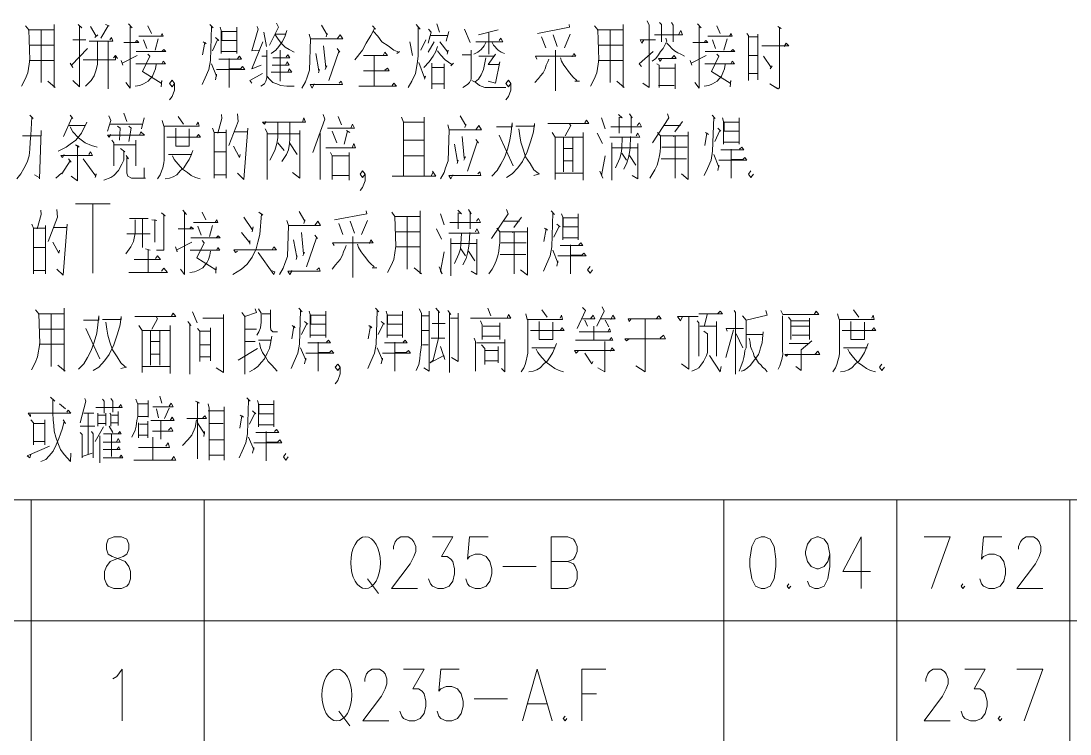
# Model space of a CAD drawing. Header units: millimetres. Extents: x 0 to 829, y 0 to 570.
# Drawn here: x 672.2 to 730.3, y 123 to 162.5 of the extents above; entities that cross this region are included whole.
import ezdxf

# ---------------------------------------------------------------- set-up
doc = ezdxf.new("R2010")
doc.units = ezdxf.units.MM

msp = doc.modelspace()

# ---------------------------------------------------------------- linework, layer by layer
at = {"color": 0, "lineweight": 0}
for points in [[(672.429722, 162.224861), (672.602583, 161.995556), (672.662556, 160.344556), (672.546139, 159.614306), (672.4015, 159.268583), (672.200417, 158.884056)], [(672.574361, 161.995556), (674.013694, 161.995556), (674.013694, 162.302472), (674.013694, 158.806444), (674.013694, 160.30575), (672.634333, 160.30575), (673.294028, 160.30575), (673.294028, 159.078083), (673.294028, 161.95675), (673.294028, 161.148889), (672.634333, 161.148889), (673.985472, 161.148889)], [(675.340139, 162.302472), (675.541222, 162.108444), (675.424806, 162.186056), (675.424806, 158.84525), (675.050861, 159.190972)], [(676.864139, 162.302472), (677.065222, 162.224861), (677.008778, 162.224861), (676.606611, 161.533417)], [(678.130611, 162.341278), (678.335222, 162.108444), (678.218806, 162.186056), (678.218806, 158.771167), (677.9895, 159.078083)], [(679.196, 162.224861), (679.400611, 161.801528)], [(682.642639, 162.302472), (682.8155, 162.108444), (682.727306, 162.186056), (682.670861, 160.30575), (682.582667, 159.804806), (682.381583, 159.346194), (682.208722, 158.961667)], [(686.325639, 162.376556), (686.442056, 162.14725), (685.951694, 161.148889)], [(688.830361, 162.263667), (689.147861, 161.723917), (689.147861, 161.801528), (689.091417, 161.611028)], [(691.652583, 162.224861), (691.825444, 162.034361), (691.769, 162.069639), (691.567917, 161.688639), (691.306861, 161.265306), (691.105778, 160.880778), (690.675389, 160.344556)], [(694.072639, 162.302472), (694.301944, 162.034361), (694.185528, 162.14725), (694.185528, 160.535056), (694.129083, 160.111722), (694.044417, 159.5755), (693.843333, 159.152167), (693.638722, 158.806444)], [(695.222694, 162.341278), (695.367333, 161.879139)], [(702.553417, 162.302472), (702.581639, 162.14725), (700.796583, 161.801528)], [(703.964528, 162.224861), (704.137389, 161.995556), (704.197361, 160.344556), (704.080944, 159.614306), (703.936306, 159.268583), (703.735222, 158.884056)], [(704.109167, 161.995556), (705.5485, 161.995556), (705.5485, 162.302472), (705.5485, 158.806444), (705.5485, 160.30575), (704.165611, 160.30575), (704.828833, 160.30575), (704.828833, 159.078083), (704.828833, 161.95675), (704.828833, 161.148889), (704.165611, 161.148889), (705.520278, 161.148889)], [(706.874944, 162.492972), (706.987833, 162.263667), (706.987833, 158.806444), (706.642111, 159.039278)], [(707.562861, 162.415361), (707.679278, 162.302472), (707.679278, 161.342917)], [(708.226083, 162.415361), (708.314278, 162.263667), (708.314278, 161.342917)], [(709.665417, 162.341278), (709.8665, 162.108444), (709.753611, 162.186056), (709.753611, 158.771167), (709.520778, 159.078083)], [(710.730806, 162.224861), (710.931889, 161.801528)], [(676.031583, 162.186056), (676.345556, 161.649833), (676.43375, 161.723917), (676.260889, 161.572222)], [(678.709167, 161.649833), (680.060306, 161.649833), (680.003861, 161.801528), (679.915667, 161.649833)], [(683.217667, 162.14725), (683.274111, 161.95675), (683.274111, 160.690278), (683.274111, 160.803167), (684.138417, 160.803167), (684.138417, 160.690278), (684.138417, 162.14725), (684.138417, 161.917944), (683.302333, 161.917944), (683.302333, 161.417), (684.110194, 161.417)], [(685.26025, 162.186056), (685.320222, 162.034361), (684.9745, 160.841972), (685.404889, 160.880778)], [(685.634194, 161.879139), (685.778833, 161.071278)], [(686.904194, 161.95675), (686.787778, 161.611028), (686.643139, 161.342917), (686.470278, 161.071278), (686.297417, 160.880778), (686.039889, 160.690278)], [(686.240972, 161.762722), (686.844222, 161.762722)], [(686.240972, 161.762722), (686.385611, 161.533417), (686.586694, 161.265306), (686.816, 161.036), (687.045306, 160.919583), (687.306361, 160.764361)], [(688.142444, 161.762722), (688.227111, 161.494611), (688.170667, 159.766), (688.026028, 159.385), (687.937833, 159.113361), (687.73675, 158.771167)], [(688.227111, 161.494611), (690.012167, 161.494611), (689.867528, 161.723917), (689.694667, 161.494611)], [(691.712556, 161.917944), (691.941861, 161.649833), (692.171167, 161.342917), (692.516889, 161.110083), (692.834389, 160.880778), (693.120139, 160.764361), (693.151889, 160.803167), (693.00725, 160.690278)], [(694.764083, 162.034361), (694.905194, 161.879139), (694.735861, 161.265306), (694.84875, 161.688639), (695.829472, 161.688639), (695.885917, 161.917944), (695.741278, 161.381722)], [(696.750222, 162.034361), (697.067722, 161.304111)], [(697.526333, 161.723917), (698.619944, 161.995556)], [(698.101361, 161.840333), (698.101361, 160.651472)], [(701.660889, 161.723917), (701.893722, 161.071278)], [(702.613389, 161.762722), (702.295889, 160.997194)], [(707.277111, 161.723917), (708.832861, 161.723917), (708.744667, 161.95675), (708.62825, 161.762722)], [(710.240444, 161.649833), (711.595111, 161.649833), (711.538667, 161.801528), (711.450472, 161.649833)], [(712.402972, 161.801528), (712.487639, 161.688639), (712.487639, 159.190972), (712.487639, 159.5755), (713.006222, 159.5755), (713.006222, 159.229778), (713.006222, 161.762722), (713.006222, 161.611028), (712.487639, 161.611028), (712.487639, 160.573861), (713.006222, 160.573861)], [(714.128056, 162.186056), (714.300917, 162.069639), (714.21625, 162.108444), (714.21625, 158.771167)], [(675.050861, 161.455806), (675.770528, 161.455806)], [(676.405528, 161.342917), (676.405528, 160.076444), (676.317333, 159.730722), (676.232667, 159.459083), (676.059806, 159.190972), (675.742306, 158.884056)], [(675.943389, 161.381722), (677.269833, 161.381722), (677.181639, 161.572222), (677.096972, 161.455806)], [(677.008778, 161.381722), (677.008778, 158.732361)], [(677.873083, 161.304111), (678.709167, 161.304111), (678.59275, 161.417), (678.508083, 161.304111)], [(678.966694, 161.455806), (679.139556, 160.958389)], [(679.774556, 161.494611), (679.601694, 160.880778)], [(682.268694, 161.342917), (682.441556, 161.2265), (682.353361, 161.304111), (682.236944, 160.612667)], [(682.956611, 161.572222), (683.129472, 161.417), (683.073028, 161.455806), (682.787278, 160.841972)], [(685.57775, 161.342917), (684.9745, 159.843611), (685.493083, 160.037639)], [(688.946778, 161.110083), (689.063194, 159.921222), (689.119639, 159.998833), (689.034972, 159.804806)], [(693.726917, 161.342917), (693.871556, 160.573861)], [(694.619444, 161.455806), (694.330167, 160.880778)], [(695.250917, 161.071278), (695.16625, 160.803167), (695.021611, 160.535056), (694.792306, 160.228139), (694.503028, 159.921222)], [(695.078056, 161.342917), (694.735861, 160.764361)], [(695.395556, 161.342917), (695.829472, 160.764361), (695.857694, 160.880778), (695.797722, 160.651472)], [(697.96025, 161.342917), (697.843833, 161.110083), (697.670972, 160.919583), (697.498111, 160.764361), (697.268806, 160.651472)], [(697.381694, 161.342917), (698.881, 161.342917), (698.764583, 161.533417), (698.679917, 161.417)], [(698.274222, 161.342917), (698.362417, 161.148889), (698.619944, 160.880778), (698.792806, 160.764361), (698.965667, 160.690278)], [(701.029417, 161.611028), (701.258722, 160.997194)], [(706.702083, 161.455806), (706.585667, 161.265306), (706.497472, 161.455806), (707.333556, 161.455806)], [(707.908583, 161.533417), (707.968556, 161.381722), (707.880361, 161.187694), (707.767472, 160.958389), (707.622833, 160.803167), (707.506417, 160.612667), (707.361778, 160.418639), (707.160694, 160.266944)], [(707.968556, 161.265306), (708.109667, 161.110083), (708.254306, 160.958389), (708.398944, 160.841972), (708.571806, 160.729083), (708.744667, 160.651472), (708.94575, 160.535056)], [(709.407889, 161.304111), (710.240444, 161.304111), (710.127556, 161.417), (710.039361, 161.304111)], [(710.5015, 161.455806), (710.674361, 160.958389)], [(711.305833, 161.494611), (711.132972, 160.880778)], [(713.235528, 161.110083), (714.734833, 161.110083), (714.590194, 161.265306), (714.473778, 161.071278)], [(674.906222, 160.150528), (675.050861, 159.921222), (674.966194, 160.037639), (675.858722, 160.958389)], [(675.625889, 160.344556), (677.410944, 160.344556), (677.410944, 160.573861)], [(677.527361, 160.418639), (677.410944, 160.573861), (677.298056, 160.457444)], [(677.728444, 160.30575), (677.816639, 160.037639), (677.788417, 160.150528), (678.620972, 160.573861)], [(678.564528, 160.803167), (680.204944, 160.803167), (680.088528, 160.919583), (679.975639, 160.803167)], [(679.196, 160.651472), (679.312417, 160.535056), (678.91025, 159.691917), (679.947417, 159.039278), (679.975639, 159.190972), (679.947417, 158.84525)], [(683.129472, 160.383361), (684.399472, 160.383361), (684.283056, 160.535056), (684.166639, 160.418639)], [(685.807056, 160.880778), (685.807056, 159.346194), (685.750611, 159.152167), (685.665944, 159.000472), (685.464861, 158.884056)], [(685.521306, 160.535056), (685.807056, 160.535056)], [(686.124556, 160.457444), (687.077056, 160.457444), (686.960639, 160.612667), (686.872444, 160.49625)], [(686.53025, 160.880778), (686.53025, 159.152167)], [(688.516389, 160.690278), (688.68925, 159.730722), (688.717472, 159.804806), (688.6575, 159.614306)], [(689.694667, 160.958389), (689.839306, 160.764361), (689.782861, 160.803167), (689.236056, 159.190972)], [(691.740778, 160.535056), (691.740778, 158.884056), (690.904694, 158.884056), (692.979028, 158.884056), (692.834389, 159.039278), (692.746194, 158.922861)], [(691.162222, 160.573861), (692.488667, 160.573861), (692.344028, 160.764361), (692.259361, 160.612667)], [(695.250917, 160.841972), (695.423778, 160.612667), (695.684833, 160.344556), (696.058778, 160.076444), (696.143444, 160.150528), (696.002333, 159.998833)], [(696.633806, 160.612667), (697.124167, 160.612667), (697.124167, 160.880778), (697.124167, 159.268583), (697.035972, 159.078083), (696.923083, 158.961667), (696.662028, 158.806444)], [(697.554556, 160.535056), (698.418861, 160.535056), (698.478833, 160.651472), (698.073139, 160.076444), (698.648167, 160.076444), (698.708139, 160.228139), (698.478833, 159.039278), (698.073139, 159.152167)], [(700.768361, 160.383361), (700.683694, 160.535056), (702.927361, 160.535056), (702.814472, 160.690278), (702.726278, 160.49625)], [(701.805528, 160.880778), (701.805528, 158.615944)], [(706.557444, 159.960028), (706.441028, 160.111722), (707.217139, 160.803167)], [(707.679278, 160.383361), (707.594611, 160.266944), (707.506417, 160.418639), (708.487139, 160.418639), (708.370722, 160.573861), (708.226083, 160.418639)], [(709.26325, 160.30575), (709.347917, 160.037639), (709.319694, 160.150528), (710.155778, 160.573861)], [(710.099333, 160.803167), (711.73975, 160.803167), (711.623333, 160.919583), (711.510444, 160.803167)], [(710.730806, 160.651472), (710.847222, 160.535056), (710.445056, 159.691917), (711.478694, 159.039278), (711.510444, 159.190972), (711.478694, 158.84525)], [(713.323722, 160.535056), (713.754111, 159.921222), (713.810556, 159.998833), (713.697667, 159.843611)], [(679.658139, 160.076444), (679.629917, 159.843611), (679.541722, 159.614306), (679.457056, 159.423806), (679.22775, 159.152167), (678.966694, 159.000472), (678.765611, 158.922861), (678.508083, 158.884056)], [(678.536306, 160.111722), (680.176722, 160.111722), (680.060306, 160.266944), (680.003861, 160.150528)], [(682.727306, 160.111722), (683.016583, 159.423806), (683.016583, 159.536694), (682.956611, 159.229778)], [(683.016583, 159.804806), (684.572333, 159.804806), (684.455917, 159.960028), (684.3395, 159.843611), (683.708028, 159.843611), (683.708028, 160.418639), (683.708028, 158.806444)], [(686.096333, 160.037639), (687.045306, 160.037639), (686.932417, 160.228139), (686.844222, 160.076444)], [(694.217278, 160.189333), (694.53125, 159.346194), (694.591222, 159.423806), (694.53125, 159.268583)], [(694.936944, 160.150528), (694.936944, 158.732361), (694.936944, 159.000472), (695.628389, 159.000472), (695.628389, 158.732361), (695.628389, 160.111722), (695.628389, 159.921222), (694.936944, 159.921222)], [(697.9285, 160.457444), (697.815611, 159.804806), (697.670972, 159.497889), (697.526333, 159.268583), (697.353472, 159.113361)], [(701.431583, 160.383361), (701.375139, 160.228139), (701.286944, 160.037639), (701.2305, 159.843611), (701.114083, 159.614306), (700.969444, 159.459083), (700.856556, 159.307389), (700.655472, 159.078083)], [(702.066583, 160.457444), (702.123028, 160.266944), (702.267667, 160.037639), (702.380556, 159.882417), (702.525194, 159.691917), (702.669833, 159.497889), (702.78625, 159.385), (702.987333, 159.190972)], [(707.42175, 160.111722), (707.534639, 160.037639), (707.534639, 158.806444)], [(708.427167, 160.111722), (708.427167, 158.732361)], [(711.192944, 160.076444), (711.164722, 159.843611), (711.076528, 159.614306), (710.991861, 159.423806), (710.759028, 159.152167), (710.5015, 159.000472), (710.300417, 158.922861), (710.039361, 158.884056)], [(710.067583, 160.111722), (711.711528, 160.111722), (711.595111, 160.266944), (711.538667, 160.150528)], [(684.9745, 159.039278), (684.858083, 159.190972), (685.549528, 159.5755)], [(685.807056, 159.423806), (685.979917, 159.229778), (686.124556, 159.078083), (686.357389, 159.000472), (686.558472, 158.922861), (686.904194, 158.884056), (687.306361, 158.884056)], [(686.039889, 159.653111), (687.189944, 159.653111), (687.045306, 159.843611), (686.960639, 159.653111)], [(691.162222, 159.730722), (692.573333, 159.730722), (692.488667, 159.882417), (692.344028, 159.766)], [(707.562861, 159.882417), (708.398944, 159.882417)], [(674.073667, 158.806444), (673.667972, 159.152167)], [(680.681194, 159.028694), (680.543611, 158.84525), (680.406028, 159.028694), (680.543611, 159.212139), (680.681194, 159.028694), (680.681194, 158.661806), (680.543611, 158.298444), (680.406028, 158.115)], [(688.428194, 159.000472), (688.315306, 158.771167), (688.198889, 158.961667), (689.983944, 158.961667), (689.9275, 159.152167), (689.811083, 159.039278)], [(697.152389, 159.190972), (697.381694, 159.078083), (697.586306, 158.922861), (697.872056, 158.806444), (699.053861, 158.806444)], [(699.3255, 159.028694), (699.191444, 158.84525), (699.053861, 159.028694), (699.191444, 159.212139), (699.3255, 159.028694), (699.3255, 158.661806), (699.191444, 158.298444), (699.053861, 158.115)], [(702.870917, 159.152167), (703.131972, 159.152167)], [(705.604944, 158.806444), (705.202778, 159.152167)], [(707.506417, 158.922861), (708.370722, 158.922861)], [(714.128056, 158.732361), (713.669444, 159.000472), (714.156278, 158.732361), (714.21625, 158.806444)], [(672.6555, 157.271861), (672.856583, 157.077833), (672.771917, 157.155444), (672.715472, 156.157083), (672.683722, 155.772556), (672.6555, 155.388028), (672.627278, 155.007028), (672.510861, 154.661306), (672.338, 154.315583), (672.165139, 154.008667), (671.935833, 153.740556)], [(674.902694, 157.271861), (675.047333, 157.077833), (674.987361, 157.116639), (674.52875, 156.079472)], [(677.033472, 157.233056), (677.146361, 156.964944), (676.9735, 156.386389)], [(677.866028, 157.38475), (678.038889, 156.926139)], [(678.991389, 157.116639), (678.84675, 156.502806)], [(680.889333, 157.19425), (681.178611, 156.770917)], [(683.281167, 157.310667), (683.309389, 157.077833), (683.080083, 156.2735)], [(684.173694, 157.345944), (684.201917, 156.926139), (683.683333, 155.582056)], [(685.757667, 156.926139), (685.669472, 156.770917), (685.556583, 156.887333), (687.944889, 156.887333), (687.856694, 157.116639), (687.772028, 156.887333)], [(688.922083, 157.310667), (689.010278, 157.039028), (688.347056, 155.197528)], [(689.758167, 157.19425), (689.931028, 156.732111)], [(693.26125, 157.155444), (693.374139, 156.887333), (693.374139, 153.931056), (693.374139, 155.888972), (694.4995, 155.888972), (693.345917, 155.888972)], [(693.345917, 156.887333), (694.527722, 156.887333), (694.527722, 157.155444), (694.527722, 153.931056), (694.527722, 155.007028), (693.345917, 155.007028)], [(696.513861, 157.233056), (696.831361, 156.693306), (696.831361, 156.770917), (696.771389, 156.580417)], [(701.378667, 156.809722), (703.654083, 156.809722), (703.509444, 157.000222), (703.424778, 156.848528)], [(704.345528, 157.116639), (704.546611, 156.502806)], [(705.2945, 157.310667), (705.495583, 157.116639), (705.322722, 157.155444), (705.322722, 156.2735)], [(705.901278, 157.345944), (706.042389, 157.116639), (705.985944, 157.233056), (705.985944, 156.2735)], [(708.000306, 157.345944), (708.0885, 157.116639), (707.16775, 155.73375)], [(710.476806, 157.271861), (710.649667, 157.077833), (710.565, 157.155444), (710.505028, 155.275139), (710.420361, 154.774194), (710.219278, 154.315583), (710.046417, 153.931056)], [(711.055361, 157.116639), (711.111806, 156.926139), (711.111806, 155.659667), (711.111806, 155.772556), (711.976111, 155.772556), (711.976111, 155.659667), (711.976111, 157.116639), (711.976111, 156.887333), (711.140028, 156.887333), (711.140028, 156.386389), (711.947889, 156.386389)], [(672.253333, 156.118278), (673.2905, 156.118278), (673.2905, 156.425194), (673.202306, 153.740556), (673.174083, 153.814639), (672.916556, 153.969861)], [(674.84625, 156.693306), (675.738778, 156.693306), (675.823444, 156.887333), (675.534167, 156.2735), (675.220194, 155.888972), (674.902694, 155.659667), (674.673389, 155.504444), (674.239472, 155.275139)], [(674.902694, 156.619222), (675.047333, 156.347583), (675.361306, 156.005389), (675.738778, 155.73375), (676.080972, 155.582056), (676.398472, 155.504444)], [(677.089917, 156.770917), (678.874972, 156.770917)], [(677.523833, 156.658028), (677.664944, 156.541611), (677.636722, 155.888972)], [(678.155306, 156.658028), (678.271722, 156.541611), (678.155306, 155.811361)], [(680.113222, 156.658028), (680.113222, 154.774194), (680.085, 154.6225), (680.028556, 154.354389), (679.968583, 154.160361), (679.883917, 153.969861), (679.739278, 153.740556)], [(679.996806, 156.964944), (680.085, 156.658028), (682.042917, 156.658028), (681.986472, 156.887333), (681.898278, 156.732111)], [(680.748222, 156.541611), (680.748222, 155.54325), (681.496111, 155.54325), (681.496111, 156.502806)], [(682.790806, 156.541611), (682.879, 156.312306), (682.879, 153.775833)], [(683.538694, 156.464), (683.538694, 153.775833)], [(684.748722, 156.541611), (684.519417, 153.70175), (684.173694, 154.047472)], [(685.697694, 156.502806), (685.814111, 156.312306), (685.814111, 153.70175), (685.814111, 156.234694), (687.627389, 156.234694), (687.627389, 156.425194), (687.627389, 153.775833), (687.225222, 154.08275)], [(686.417361, 156.887333), (686.417361, 156.2735), (686.417361, 156.005389), (686.360917, 155.694944), (686.2445, 155.313944), (685.95875, 154.774194)], [(687.080583, 156.887333), (687.080583, 156.234694), (687.080583, 155.966583), (687.052361, 155.694944), (686.995917, 155.35275), (686.8795, 155.081111), (686.621972, 154.700111)], [(689.154917, 156.541611), (690.650694, 156.541611), (690.537806, 156.770917), (690.449611, 156.541611)], [(690.220306, 156.425194), (690.393167, 156.312306)], [(695.822417, 156.732111), (695.910611, 156.464), (695.850639, 154.735389), (695.706, 154.354389), (695.621333, 154.08275), (695.42025, 153.740556)], [(695.910611, 156.464), (697.695667, 156.464), (697.551028, 156.693306), (697.378167, 156.464)], [(698.528222, 156.619222), (699.392528, 156.619222), (699.392528, 156.848528), (699.336083, 156.347583), (699.276111, 155.888972), (699.135, 155.388028), (698.962139, 154.929417), (698.761056, 154.544889), (698.556444, 154.199167), (698.270694, 153.89225)], [(699.593611, 156.658028), (700.630778, 156.658028), (700.630778, 156.809722), (700.574333, 156.347583), (700.429694, 155.850167), (700.228611, 155.236333), (699.967556, 154.700111), (699.710028, 154.354389), (699.392528, 154.008667), (699.075028, 153.814639)], [(699.766472, 156.502806), (699.826444, 156.118278), (699.882889, 155.772556), (699.999306, 155.388028), (700.140417, 154.968222), (700.401472, 154.583694), (700.602556, 154.237972), (700.831861, 154.047472), (700.920056, 154.008667), (700.602556, 153.931056)], [(702.560472, 156.809722), (702.645139, 156.693306), (702.331167, 156.118278)], [(704.864111, 156.619222), (706.560972, 156.619222), (706.448083, 156.848528), (706.331667, 156.693306)], [(707.827444, 156.693306), (708.719972, 156.693306)], [(708.836389, 156.926139), (708.406, 156.347583)], [(710.794306, 156.541611), (710.967167, 156.386389), (710.910722, 156.425194), (710.621444, 155.811361)], [(677.146361, 156.195889), (677.061694, 156.040667), (676.9735, 156.157083), (679.019611, 156.157083), (678.818528, 156.347583), (678.758556, 156.195889)], [(677.206333, 155.888972), (677.319222, 155.73375), (677.319222, 154.467278), (677.319222, 155.620861), (678.52925, 155.620861), (678.52925, 155.888972), (678.52925, 154.467278)], [(680.257861, 156.040667), (682.127583, 156.040667), (682.014694, 156.195889), (681.898278, 156.040667)], [(682.907222, 156.312306), (683.510472, 156.312306)], [(684.000833, 156.347583), (684.692278, 156.347583)], [(688.749222, 156.2735), (688.749222, 153.70175)], [(689.412444, 156.386389), (689.6735, 155.73375)], [(690.27675, 156.386389), (690.075667, 155.659667)], [(696.630278, 156.079472), (696.743167, 154.890611), (696.803139, 154.968222), (696.714944, 154.774194)], [(697.378167, 155.927778), (697.522806, 155.73375), (697.462833, 155.772556), (696.916028, 154.160361)], [(698.672861, 156.157083), (699.448972, 154.467278)], [(701.6115, 156.312306), (701.784361, 156.040667), (701.784361, 153.70175), (701.784361, 154.047472), (703.336583, 154.047472), (703.336583, 153.662944), (703.336583, 156.312306), (703.336583, 156.040667), (701.784361, 156.040667), (702.242972, 156.040667), (702.242972, 154.121556), (702.242972, 154.735389), (702.761556, 154.735389), (702.761556, 154.121556), (702.761556, 156.040667), (702.761556, 155.426833), (702.242972, 155.426833)], [(704.116222, 156.2735), (704.401972, 155.694944)], [(704.804139, 156.040667), (706.476306, 156.040667), (706.359889, 156.2735), (706.275222, 156.118278)], [(705.495583, 156.040667), (705.467361, 155.426833), (705.439139, 155.158722), (705.354472, 154.890611), (705.121639, 154.354389)], [(705.957722, 156.079472), (705.9295, 155.465639), (705.901278, 155.197528), (705.841306, 154.929417), (705.756639, 154.6225), (705.583778, 154.276778)], [(707.4535, 156.312306), (707.626361, 156.118278), (707.626361, 155.504444), (707.598139, 155.236333), (707.569917, 155.042306), (707.513472, 154.774194), (707.425278, 154.506083), (707.312389, 154.237972), (707.195972, 154.047472), (707.023111, 153.775833)], [(707.654583, 156.118278), (709.153889, 156.118278), (709.153889, 156.347583), (709.153889, 153.70175), (708.779944, 154.008667)], [(708.317806, 156.079472), (708.434222, 156.118278), (708.434222, 153.775833)], [(710.102861, 156.312306), (710.275722, 156.195889), (710.191056, 156.2735), (710.074639, 155.582056)], [(675.188444, 155.620861), (675.393056, 155.504444), (675.304861, 155.582056), (675.304861, 153.624139), (674.959139, 153.89225)], [(677.693167, 155.426833), (677.926, 155.236333), (677.866028, 155.275139), (677.866028, 154.774194), (677.753139, 154.544889), (677.580278, 154.199167), (677.319222, 153.931056), (677.146361, 153.814639), (676.772417, 153.662944)], [(681.697194, 155.313944), (681.580778, 155.007028), (681.496111, 154.813), (681.351472, 154.583694), (681.206833, 154.354389), (681.00575, 154.199167), (680.804667, 153.969861), (680.603583, 153.853444), (680.4025, 153.775833), (680.169667, 153.740556)], [(683.944389, 155.54325), (684.286583, 154.929417), (684.318333, 155.081111)], [(686.417361, 155.73375), (686.763083, 155.313944)], [(687.052361, 155.73375), (687.48275, 155.081111)], [(689.066722, 155.465639), (690.707139, 155.465639), (690.622472, 155.694944), (690.537806, 155.504444)], [(696.196361, 155.659667), (696.369222, 154.700111), (696.397444, 154.774194), (696.341, 154.583694)], [(704.920556, 153.662944), (704.920556, 155.73375), (704.920556, 155.465639), (706.359889, 155.465639), (706.359889, 155.694944), (706.359889, 153.740556), (706.042389, 153.931056)], [(707.686333, 155.504444), (709.097444, 155.504444)], [(710.85075, 154.774194), (712.4065, 154.774194), (712.290083, 154.929417), (712.177194, 154.813), (711.542194, 154.813), (711.542194, 155.388028), (711.542194, 153.775833)], [(710.967167, 155.35275), (712.233639, 155.35275), (712.12075, 155.504444), (712.004333, 155.388028)], [(674.556972, 155.081111), (674.468778, 154.929417), (674.384111, 155.042306), (676.140944, 155.042306), (676.024528, 155.236333), (675.939861, 155.081111)], [(674.8145, 154.851806), (674.959139, 154.661306), (674.902694, 154.735389), (674.440556, 154.008667)], [(675.622361, 154.851806), (676.313806, 153.89225), (676.342028, 154.008667), (676.285583, 153.814639)], [(678.010667, 155.042306), (678.127083, 154.851806), (678.038889, 154.929417), (678.038889, 154.047472), (678.098861, 153.89225), (678.299944, 153.775833), (679.076056, 153.775833), (678.991389, 153.775833), (678.991389, 154.354389)], [(680.342528, 155.081111), (681.64075, 155.081111)], [(680.575361, 155.007028), (680.660028, 154.813), (680.889333, 154.544889), (681.122167, 154.276778), (681.407917, 154.08275), (681.609, 153.931056), (681.841833, 153.814639), (682.099361, 153.740556)], [(682.879, 155.236333), (683.510472, 155.236333)], [(689.327778, 155.197528), (689.412444, 155.007028), (689.412444, 153.70175)], [(689.440667, 155.007028), (690.333194, 155.007028)], [(690.364944, 155.197528), (690.364944, 153.662944)], [(704.257333, 154.160361), (704.430194, 153.775833), (704.345528, 153.931056), (704.546611, 155.007028)], [(705.467361, 155.158722), (705.728417, 154.774194)], [(705.901278, 155.042306), (706.247, 154.506083)], [(707.654583, 154.851806), (709.065694, 154.851806)], [(710.565, 155.081111), (710.85075, 154.393194), (710.85075, 154.506083), (710.794306, 154.199167)], [(691.243361, 153.998083), (691.105778, 153.814639), (690.968194, 153.998083), (691.105778, 154.181528), (691.243361, 153.998083), (691.243361, 153.631194), (691.105778, 153.267833), (690.968194, 153.084389)], [(692.742667, 153.89225), (695.159194, 153.89225), (694.986333, 154.160361)], [(695.018083, 154.121556), (694.929889, 153.931056)], [(696.111694, 153.969861), (695.995278, 153.740556), (695.878861, 153.931056), (697.663917, 153.931056), (697.607472, 154.121556), (697.491056, 154.008667)], [(712.62875, 154.181528), (712.494694, 153.998083), (712.62875, 153.814639), (712.766333, 153.998083)], [(674.412333, 154.047472), (674.094833, 153.775833)], [(682.907222, 153.969861), (683.510472, 153.969861)], [(689.412444, 153.931056), (690.333194, 153.931056)], [(675.1955, 152.347083), (677.114611, 152.347083)], [(676.155056, 152.347083), (676.155056, 148.505333)], [(673.269333, 152.001361), (673.297556, 151.768528), (673.064722, 150.964194)], [(674.161861, 152.040167), (674.190083, 151.616833), (673.6715, 150.27275)], [(679.968583, 151.846139), (680.169667, 151.694444), (680.081472, 151.73325), (680.081472, 149.775333), (679.679306, 149.775333)], [(681.146861, 152.001361), (681.351472, 151.768528), (681.235056, 151.846139), (681.235056, 148.43125), (681.00575, 148.738167)], [(682.21225, 151.884944), (682.416861, 151.461611)], [(685.351972, 151.884944), (685.581278, 151.73325), (685.496611, 151.807333), (685.408417, 150.657278), (685.295528, 150.233944), (685.207333, 149.849417), (684.978028, 149.390806), (684.716972, 149.006278), (684.403, 148.738167), (683.912639, 148.43125)], [(687.599167, 151.92375), (687.913139, 151.387528), (687.913139, 151.461611), (687.856694, 151.271111)], [(691.310389, 151.962556), (691.342139, 151.807333), (689.557083, 151.461611)], [(692.7215, 151.884944), (692.894361, 151.655639), (692.954333, 150.004639), (692.837917, 149.274389), (692.693278, 148.928667), (692.492194, 148.544139)], [(692.866139, 151.655639), (694.305472, 151.655639), (694.305472, 151.962556), (694.305472, 148.470056), (694.305472, 149.965833), (692.926111, 149.965833), (693.585806, 149.965833), (693.585806, 148.738167), (693.585806, 151.616833), (693.585806, 150.808972), (692.926111, 150.808972), (694.27725, 150.808972)], [(695.430833, 151.807333), (695.631917, 151.1935)], [(696.379806, 152.001361), (696.580889, 151.807333), (696.408028, 151.846139), (696.408028, 150.964194)], [(696.983056, 152.040167), (697.127694, 151.807333), (697.07125, 151.92375), (697.07125, 150.964194)], [(699.085611, 152.040167), (699.173806, 151.807333), (698.249528, 150.427972)], [(701.562111, 151.962556), (701.734972, 151.768528), (701.646778, 151.846139), (701.590333, 149.965833), (701.505667, 149.464889), (701.304583, 149.006278), (701.131722, 148.62175)], [(702.137139, 151.807333), (702.197111, 151.616833), (702.197111, 150.350361), (702.197111, 150.46325), (703.057889, 150.46325), (703.057889, 150.350361), (703.057889, 151.807333), (703.057889, 151.578028), (702.225333, 151.578028), (702.225333, 151.080611), (703.029667, 151.080611)], [(672.778972, 151.232306), (672.863639, 151.003), (672.863639, 148.470056)], [(674.736889, 151.232306), (674.507583, 148.392444), (674.161861, 148.738167)], [(678.501028, 151.461611), (678.501028, 150.734889), (678.412833, 150.27275), (678.268194, 149.965833), (677.982444, 149.581306)], [(678.183528, 151.539222), (679.220694, 151.539222), (678.903194, 151.539222), (678.903194, 149.927028), (678.903194, 150.696083), (678.038889, 150.696083), (679.333583, 150.696083)], [(679.421778, 151.461611), (679.707528, 151.422806), (679.594639, 151.461611), (679.594639, 150.233944)], [(681.725417, 151.309917), (683.076556, 151.309917), (683.020111, 151.461611), (682.931917, 151.309917)], [(684.515889, 151.616833), (684.978028, 150.925389), (685.034472, 151.080611), (684.978028, 150.808972)], [(686.907722, 151.422806), (686.992389, 151.154694), (686.935944, 149.429611), (686.791306, 149.045083), (686.706639, 148.776972), (686.505556, 148.43125)], [(686.992389, 151.154694), (688.777444, 151.154694), (688.632806, 151.387528), (688.459944, 151.154694)], [(689.786389, 151.271111), (690.015694, 150.657278)], [(690.417861, 151.387528), (690.650694, 150.734889)], [(691.370361, 151.422806), (691.052861, 150.657278)], [(695.945889, 151.309917), (697.646278, 151.309917), (697.529861, 151.539222), (697.416972, 151.387528)], [(698.91275, 151.387528), (699.805278, 151.387528)], [(699.921694, 151.616833), (699.487778, 151.041806)], [(701.879611, 151.232306), (702.052472, 151.080611), (701.9925, 151.115889), (701.70675, 150.502056)], [(672.891861, 151.003), (673.498639, 151.003)], [(673.526861, 151.154694), (673.526861, 148.470056)], [(673.989, 151.041806), (674.676917, 151.041806)], [(680.889333, 150.964194), (681.725417, 150.964194), (681.609, 151.080611), (681.524333, 150.964194)], [(681.982944, 151.115889), (682.155806, 150.618472)], [(682.790806, 151.154694), (682.617944, 150.540861)], [(684.403, 150.770167), (684.861611, 150.195139), (684.861611, 150.311556), (684.861611, 150.117528)], [(687.712056, 150.770167), (687.828472, 149.581306), (687.884917, 149.658917), (687.80025, 149.464889)], [(688.459944, 150.618472), (688.604583, 150.427972), (688.548139, 150.46325), (688.001333, 148.851056)], [(695.198, 150.964194), (695.487278, 150.389167)], [(695.889444, 150.734889), (697.561611, 150.734889), (697.445194, 150.964194), (697.357, 150.808972)], [(696.580889, 150.734889), (696.552667, 150.117528), (696.524444, 149.849417), (696.43625, 149.581306), (696.206944, 149.045083)], [(697.043028, 150.770167), (697.011278, 150.156333), (696.983056, 149.888222), (696.926611, 149.620111), (696.838417, 149.313194), (696.669083, 148.967472)], [(698.538806, 151.003), (698.711667, 150.808972), (698.711667, 150.195139), (698.683444, 149.927028), (698.655222, 149.736528), (698.59525, 149.464889), (698.510583, 149.196778), (698.394167, 148.928667), (698.281278, 148.738167), (698.108417, 148.470056)], [(698.739889, 150.808972), (700.239194, 150.808972), (700.239194, 151.041806), (700.239194, 148.392444), (699.861722, 148.699361)], [(699.403111, 150.770167), (699.516, 150.808972), (699.516, 148.470056)], [(701.188167, 151.003), (701.361028, 150.886583), (701.272833, 150.964194), (701.159944, 150.27275)], [(673.929028, 150.233944), (674.27475, 149.620111), (674.302972, 149.775333)], [(680.744694, 149.965833), (680.832889, 149.697722), (680.804667, 149.810611), (681.637222, 150.233944)], [(681.580778, 150.46325), (683.221194, 150.46325), (683.104778, 150.579667), (682.991889, 150.46325)], [(682.21225, 150.311556), (682.328667, 150.195139), (681.9265, 149.352), (682.963667, 148.699361), (682.991889, 148.851056), (682.963667, 148.505333)], [(687.281667, 150.350361), (687.454528, 149.390806), (687.48275, 149.464889), (687.426306, 149.274389)], [(690.188556, 150.043444), (690.132111, 149.888222), (690.043917, 149.697722), (689.987472, 149.503694), (689.871056, 149.274389), (689.729944, 149.122694), (689.613528, 148.967472), (689.412444, 148.738167)], [(689.525333, 150.043444), (689.440667, 150.195139), (691.687861, 150.195139), (691.571444, 150.350361), (691.48325, 150.156333)], [(690.5625, 150.540861), (690.5625, 148.276028)], [(690.823556, 150.117528), (690.88, 149.927028), (691.024639, 149.697722), (691.141056, 149.5425), (691.282167, 149.352), (691.426806, 149.157972), (691.543222, 149.045083), (691.744306, 148.851056)], [(696.005861, 148.353639), (696.005861, 150.427972), (696.005861, 150.156333), (697.445194, 150.156333), (697.445194, 150.389167), (697.445194, 148.43125), (697.127694, 148.62175)], [(698.768111, 150.195139), (700.179222, 150.195139)], [(701.936056, 149.464889), (703.491806, 149.464889), (703.375389, 149.620111), (703.258972, 149.503694), (702.6275, 149.503694), (702.6275, 150.08225), (702.6275, 148.470056)], [(702.052472, 150.043444), (703.318944, 150.043444), (703.202528, 150.195139), (703.089639, 150.08225)], [(672.863639, 149.927028), (673.498639, 149.927028)], [(679.076056, 149.849417), (679.333583, 149.775333), (679.220694, 149.810611), (679.220694, 148.544139), (678.155306, 148.544139), (680.286083, 148.544139), (680.081472, 148.776972), (679.968583, 148.62175)], [(678.441056, 149.274389), (679.912139, 149.274389), (679.739278, 149.464889), (679.622861, 149.313194)], [(682.674389, 149.736528), (682.646167, 149.503694), (682.557972, 149.274389), (682.473306, 149.083889), (682.244, 148.81225), (681.982944, 148.660556), (681.781861, 148.582944), (681.524333, 148.544139)], [(681.552556, 149.775333), (683.192972, 149.775333), (683.076556, 149.927028), (683.020111, 149.810611)], [(684.170167, 149.736528), (684.057278, 149.658917), (683.969083, 149.810611), (686.332694, 149.810611), (686.188056, 149.965833), (686.099861, 149.810611)], [(685.32375, 149.658917), (686.188056, 148.43125), (686.2445, 148.582944), (686.043417, 148.660556)], [(695.342639, 148.851056), (695.5155, 148.470056), (695.430833, 148.62175), (695.631917, 149.697722)], [(696.552667, 149.849417), (696.810194, 149.464889)], [(696.983056, 149.736528), (697.328778, 149.196778)], [(698.739889, 149.5425), (700.151, 149.5425)], [(701.646778, 149.775333), (701.936056, 149.083889), (701.936056, 149.196778), (701.879611, 148.889861)], [(703.714056, 148.872222), (703.576472, 148.688778), (703.714056, 148.505333), (703.851639, 148.688778)], [(672.891861, 148.660556), (673.498639, 148.660556)], [(687.193472, 148.660556), (687.080583, 148.43125), (686.964167, 148.62175), (688.749222, 148.62175), (688.692778, 148.81225), (688.576361, 148.699361)], [(691.627889, 148.81225), (691.888944, 148.81225)], [(694.365444, 148.470056), (693.95975, 148.81225)], [(673.124694, 146.254611), (674.564028, 146.254611), (674.564028, 146.561528), (674.564028, 143.0655), (674.564028, 144.564806), (673.181139, 144.564806), (673.844361, 144.564806), (673.844361, 143.337139), (673.844361, 146.215806), (673.844361, 145.407944), (673.181139, 145.407944), (674.535806, 145.407944)], [(685.157944, 146.522722), (685.217917, 146.328694), (684.582917, 146.099389), (684.410056, 146.328694)], [(685.330806, 146.522722), (685.475444, 146.293417), (685.475444, 146.099389), (685.475444, 145.792472), (685.447222, 145.485556), (685.359028, 145.25625), (685.246139, 145.062222)], [(687.578, 146.561528), (687.750861, 146.3675), (687.662667, 146.445111), (687.606222, 144.564806), (687.518028, 144.063861), (687.316944, 143.60525), (687.144083, 143.220722)], [(691.828972, 146.561528), (692.001833, 146.3675), (691.913639, 146.445111), (691.857194, 144.564806), (691.769, 144.063861), (691.567917, 143.60525), (691.395056, 143.220722)], [(694.2455, 146.522722), (694.361917, 146.293417), (694.361917, 144.526), (694.333694, 144.257889), (694.301944, 144.025056), (694.273722, 143.756944), (694.217278, 143.450028), (694.072639, 143.104306)], [(695.16625, 146.561528), (695.367333, 146.328694), (695.310889, 146.445111), (695.310889, 144.910528), (695.025139, 143.682861), (694.852278, 143.527639), (695.600167, 143.950972), (695.656611, 143.718139), (695.427306, 144.448389)], [(698.044917, 146.561528), (698.217778, 146.138194)], [(703.287194, 146.600333), (703.460056, 146.445111), (702.997917, 145.44675)], [(704.380806, 146.635611), (704.497222, 146.406306), (704.091528, 145.563167)], [(672.980056, 146.483917), (673.152917, 146.254611), (673.209361, 144.603611), (673.096472, 143.873361), (672.951833, 143.527639), (672.75075, 143.143111)], [(675.629417, 145.908889), (676.493722, 145.908889), (676.493722, 146.138194), (676.43375, 145.640778), (676.377306, 145.178639), (676.232667, 144.677694), (676.059806, 144.219083), (675.858722, 143.834556), (675.657639, 143.488833), (675.368361, 143.181917)], [(676.694806, 145.947694), (677.731972, 145.947694), (677.731972, 146.099389), (677.672, 145.640778), (677.527361, 145.139833), (677.326278, 144.526), (677.06875, 143.989778), (676.807694, 143.644056), (676.493722, 143.298333), (676.176222, 143.104306)], [(678.479861, 146.099389), (680.755278, 146.099389), (680.610639, 146.293417), (680.522444, 146.138194)], [(679.658139, 146.099389), (679.746333, 145.982972), (679.428833, 145.407944)], [(681.676028, 146.3675), (681.933556, 145.753667)], [(682.251056, 146.021778), (683.401111, 146.021778), (683.401111, 146.215806), (683.401111, 142.991417), (682.998944, 143.259528)], [(684.582917, 146.138194), (684.582917, 142.913806)], [(685.531889, 146.254611), (685.994028, 146.254611)], [(685.994028, 146.483917), (685.994028, 145.524361), (686.02225, 145.369139), (686.138667, 145.25625), (686.396194, 145.25625)], [(688.153028, 146.406306), (688.209472, 146.215806), (688.209472, 144.949333), (688.209472, 145.062222), (689.073778, 145.062222), (689.073778, 144.949333), (689.073778, 146.406306), (689.073778, 146.177), (688.241222, 146.177), (688.241222, 145.676056), (689.045556, 145.676056)], [(692.404, 146.406306), (692.460444, 146.215806), (692.460444, 144.949333), (692.460444, 145.062222), (693.32475, 145.062222), (693.32475, 144.949333), (693.32475, 146.406306), (693.32475, 146.177), (692.488667, 146.177), (692.488667, 145.676056), (693.296528, 145.676056)], [(694.390139, 146.138194), (694.792306, 146.138194), (694.792306, 146.406306), (694.792306, 143.0655), (694.506556, 143.259528)], [(695.829472, 146.445111), (696.002333, 146.215806), (695.917667, 146.293417), (695.917667, 142.991417)], [(695.974111, 146.021778), (696.4045, 146.021778), (696.4045, 146.293417), (696.4045, 143.60525), (696.030556, 143.834556)], [(697.095944, 146.021778), (699.314917, 146.021778), (699.1985, 146.215806), (699.110306, 146.021778)], [(700.263889, 145.947694), (700.263889, 144.063861), (700.235667, 143.912167), (700.175694, 143.644056), (700.11925, 143.450028), (700.034583, 143.259528), (699.889944, 143.030222)], [(700.147472, 146.254611), (700.235667, 145.947694), (702.193583, 145.947694), (702.133611, 146.177), (702.048944, 146.021778)], [(701.04, 146.483917), (701.329278, 146.060583)], [(703.287194, 145.982972), (703.978639, 145.982972), (703.890444, 146.177), (703.745806, 145.982972)], [(704.296139, 145.982972), (705.100472, 145.982972), (704.984056, 146.177), (704.871167, 145.947694)], [(705.993, 145.982972), (705.876583, 145.831278), (705.820139, 145.982972), (707.661639, 145.982972), (707.520528, 146.138194), (707.375889, 145.982972)], [(706.769111, 145.947694), (706.769111, 143.030222), (706.254056, 143.375944)], [(708.843444, 146.099389), (708.727028, 145.870083), (708.554167, 146.099389), (709.70775, 146.099389)], [(709.189167, 146.099389), (709.189167, 143.181917), (708.787, 143.488833)], [(709.735972, 146.254611), (711.058889, 146.254611), (710.917778, 146.406306), (710.773139, 146.254611)], [(710.198111, 146.215806), (710.053472, 145.601972)], [(711.693889, 146.445111), (711.782083, 146.328694), (711.782083, 142.913806)], [(713.450722, 146.445111), (713.535389, 146.177), (712.357111, 145.908889), (712.156028, 146.138194)], [(714.371472, 146.138194), (714.371472, 144.603611), (714.371472, 144.219083), (714.399694, 143.989778), (714.34325, 143.718139), (714.226833, 143.375944), (714.142167, 143.181917)], [(714.286806, 146.445111), (714.399694, 146.215806), (716.385833, 146.215806), (716.244722, 146.406306), (716.128306, 146.215806)], [(714.717194, 146.060583), (714.833611, 145.908889), (714.833611, 144.832917)], [(715.86725, 146.021778), (715.86725, 144.832917)], [(717.539417, 145.947694), (717.539417, 144.063861), (717.511194, 143.912167), (717.451222, 143.644056), (717.394778, 143.450028), (717.310111, 143.259528), (717.165472, 143.030222)], [(717.423, 146.254611), (717.511194, 145.947694), (719.469111, 145.947694), (719.409139, 146.177), (719.324472, 146.021778)], [(718.315528, 146.483917), (718.604806, 146.060583)], [(675.774056, 145.44675), (676.550167, 143.756944)], [(676.867667, 145.792472), (676.924111, 145.407944), (676.980556, 145.062222), (677.096972, 144.677694), (677.241611, 144.257889), (677.499139, 143.873361), (677.700222, 143.527639), (677.933056, 143.337139), (678.017722, 143.298333), (677.700222, 143.220722)], [(678.709167, 145.601972), (678.882028, 145.330333), (678.882028, 142.991417), (678.882028, 143.337139), (680.437778, 143.337139), (680.437778, 142.952611), (680.437778, 145.601972), (680.437778, 145.330333), (678.882028, 145.330333), (679.344167, 145.330333), (679.344167, 143.411222), (679.344167, 144.025056), (679.86275, 144.025056), (679.86275, 143.411222), (679.86275, 145.330333), (679.86275, 144.7165), (679.344167, 144.7165)], [(681.414972, 145.831278), (681.587833, 145.601972), (681.531389, 145.714861), (681.531389, 142.913806)], [(681.961778, 145.44675), (682.078194, 145.295056), (682.078194, 143.60525), (682.078194, 143.873361), (682.681444, 143.873361), (682.681444, 143.644056), (682.681444, 145.485556), (682.681444, 145.295056), (682.078194, 145.295056), (682.078194, 144.526), (682.681444, 144.526)], [(684.582917, 145.407944), (685.217917, 145.407944)], [(687.204056, 145.601972), (687.376917, 145.485556), (687.288722, 145.563167), (687.175833, 144.871722)], [(687.8955, 145.831278), (688.068361, 145.676056), (688.008389, 145.714861), (687.722639, 145.101028)], [(691.455028, 145.601972), (691.624361, 145.485556), (691.539694, 145.563167), (691.423278, 144.871722)], [(692.142944, 145.831278), (692.315806, 145.676056), (692.259361, 145.714861), (691.970083, 145.101028)], [(694.965167, 145.714861), (695.684833, 145.714861)], [(697.64275, 145.870083), (697.730944, 145.640778), (697.730944, 144.832917)], [(697.787389, 145.563167), (698.708139, 145.563167)], [(698.708139, 145.753667), (698.708139, 144.832917)], [(700.408528, 145.330333), (702.27825, 145.330333), (702.165361, 145.485556), (702.048944, 145.330333)], [(700.895361, 145.831278), (700.895361, 144.832917), (701.646778, 144.832917), (701.646778, 145.792472)], [(703.114333, 145.25625), (704.842944, 145.25625), (704.782972, 145.44675), (704.698306, 145.25625)], [(703.431833, 145.908889), (703.572944, 145.563167)], [(703.918667, 145.563167), (703.918667, 144.794111)], [(704.553667, 145.908889), (704.75475, 145.524361)], [(709.651306, 145.870083), (709.735972, 145.753667), (709.735972, 143.912167)], [(709.792417, 145.563167), (710.744917, 145.563167)], [(710.716694, 145.831278), (710.716694, 143.912167)], [(711.665667, 145.369139), (711.23175, 143.834556)], [(711.319944, 145.295056), (711.2635, 145.44675), (712.212472, 145.44675)], [(712.357111, 145.908889), (712.357111, 144.370778), (712.297139, 144.219083), (712.268917, 144.025056), (712.240694, 143.834556), (712.18425, 143.60525), (712.096056, 143.375944), (711.983167, 143.0655)], [(714.861833, 145.870083), (715.839028, 145.870083)], [(714.861833, 145.563167), (715.839028, 145.563167)], [(717.684056, 145.330333), (719.553778, 145.330333), (719.437361, 145.485556), (719.324472, 145.330333)], [(718.170889, 145.831278), (718.170889, 144.832917), (718.922306, 144.832917), (718.922306, 145.792472)], [(686.078694, 145.023417), (685.994028, 144.603611), (685.937583, 144.3355), (685.821167, 144.063861), (685.676528, 143.756944), (685.503667, 143.566444), (685.302583, 143.337139), (685.1015, 143.181917), (684.840444, 143.030222)], [(685.330806, 144.794111), (686.02225, 144.794111)], [(688.068361, 144.642417), (689.334833, 144.642417), (689.218417, 144.794111), (689.102, 144.677694)], [(692.315806, 144.642417), (693.582278, 144.642417), (693.469389, 144.794111), (693.352972, 144.677694)], [(694.390139, 145.330333), (694.764083, 145.330333)], [(694.908722, 144.910528), (695.656611, 144.910528)], [(697.297028, 144.910528), (697.357, 144.7165), (697.357, 143.0655)], [(697.730944, 145.023417), (698.736361, 145.023417)], [(698.997417, 144.832917), (698.997417, 143.030222), (698.796333, 143.220722)], [(702.91325, 144.794111), (704.984056, 144.794111), (704.899389, 144.949333), (704.782972, 144.794111)], [(705.876583, 144.871722), (705.735472, 144.755306), (705.647278, 144.871722), (707.894472, 144.871722), (707.778056, 145.062222), (707.605194, 144.910528)], [(710.02525, 145.295056), (710.226333, 145.139833), (710.226333, 144.102667), (710.166361, 143.950972), (710.081694, 143.756944), (709.9935, 143.60525), (709.852389, 143.411222), (709.735972, 143.259528), (709.619556, 143.181917), (709.362028, 143.0655)], [(711.810306, 145.139833), (712.18425, 144.370778)], [(713.306083, 145.25625), (713.277861, 144.871722), (713.249639, 144.642417), (713.161444, 144.370778), (713.105, 144.141472), (713.048556, 143.989778), (712.903917, 143.79575), (712.759278, 143.60525), (712.614639, 143.411222), (712.441778, 143.259528), (712.240694, 143.104306), (712.096056, 143.0655)], [(712.357111, 145.101028), (713.249639, 145.101028)], [(712.529972, 144.910528), (712.586417, 144.677694), (712.614639, 144.448389), (712.674611, 144.257889), (712.759278, 144.102667), (712.815722, 143.912167), (712.932139, 143.718139), (713.048556, 143.527639), (713.189667, 143.411222), (713.277861, 143.298333), (713.4225, 143.181917), (713.535389, 143.030222)], [(714.918278, 145.062222), (715.86725, 145.062222)], [(684.208972, 143.682861), (685.274361, 144.3355)], [(684.611139, 144.7165), (685.157944, 144.7165)], [(685.390778, 144.642417), (685.447222, 144.370778), (685.563639, 144.102667), (685.732972, 143.873361), (685.877611, 143.60525), (686.078694, 143.411222), (686.367972, 143.0655)], [(687.662667, 144.370778), (687.951944, 143.682861), (687.951944, 143.79575), (687.8955, 143.488833)], [(687.951944, 144.063861), (689.507694, 144.063861), (689.391278, 144.219083), (689.274861, 144.102667), (688.643389, 144.102667), (688.643389, 144.677694), (688.643389, 143.0655)], [(691.913639, 144.370778), (692.202917, 143.682861), (692.202917, 143.79575), (692.142944, 143.488833)], [(692.202917, 144.063861), (693.755139, 144.063861), (693.64225, 144.219083), (693.525833, 144.102667), (692.894361, 144.102667), (692.894361, 144.677694), (692.894361, 143.0655)], [(694.418361, 144.526), (694.735861, 144.526)], [(697.413444, 144.642417), (698.997417, 144.642417)], [(697.702722, 144.526), (697.875583, 144.3355), (697.875583, 143.450028)], [(697.875583, 144.219083), (698.59525, 144.219083)], [(698.623472, 144.448389), (698.623472, 143.527639)], [(701.847861, 144.603611), (701.731444, 144.296694), (701.646778, 144.102667), (701.502139, 143.873361), (701.3575, 143.644056), (701.156417, 143.488833), (700.955333, 143.259528), (700.75425, 143.143111), (700.553167, 143.0655), (700.320333, 143.030222)], [(700.493194, 144.370778), (701.787889, 144.370778)], [(700.7225, 144.296694), (700.810694, 144.102667), (701.04, 143.834556), (701.272833, 143.566444), (701.558583, 143.375944), (701.759667, 143.220722), (701.9925, 143.104306), (702.250028, 143.030222)], [(703.057889, 144.180278), (702.941472, 144.063861), (702.853278, 144.219083), (705.07225, 144.219083), (704.927611, 144.370778), (704.842944, 144.180278)], [(704.525444, 144.7165), (704.525444, 143.030222), (704.1515, 143.259528)], [(714.745417, 144.603611), (715.839028, 144.603611)], [(716.011889, 144.755306), (715.408639, 144.257889), (715.408639, 143.104306), (715.119361, 143.337139)], [(719.123389, 144.603611), (719.006972, 144.296694), (718.922306, 144.102667), (718.777667, 143.873361), (718.633028, 143.644056), (718.431944, 143.488833), (718.230861, 143.259528), (718.029778, 143.143111), (717.825167, 143.0655), (717.595861, 143.030222)], [(717.768722, 144.370778), (719.063417, 144.370778)], [(717.998028, 144.296694), (718.086222, 144.102667), (718.315528, 143.834556), (718.544833, 143.566444), (718.834111, 143.375944), (719.035194, 143.220722), (719.2645, 143.104306), (719.525556, 143.030222)], [(697.875583, 143.644056), (698.59525, 143.644056)], [(703.431833, 144.063861), (703.805778, 143.488833), (703.862222, 143.60525)], [(710.339222, 143.950972), (710.917778, 143.030222), (710.974222, 143.337139)], [(714.688972, 144.025056), (714.600778, 143.912167), (714.516111, 143.989778), (716.445806, 143.989778), (716.329389, 144.180278), (716.18475, 144.025056)], [(674.620472, 143.0655), (674.218306, 143.411222)], [(689.867528, 143.28775), (689.729944, 143.104306), (689.592361, 143.28775), (689.729944, 143.471194), (689.867528, 143.28775), (689.867528, 142.924389), (689.729944, 142.5575), (689.592361, 142.374056)], [(719.892444, 143.471194), (719.754861, 143.28775), (719.892444, 143.104306), (720.030028, 143.28775)], [(673.816139, 141.640278), (674.045444, 141.407444), (673.929028, 141.523861), (673.929028, 140.754806), (673.95725, 140.373806), (673.989, 140.063361), (674.017222, 139.756444), (674.101889, 139.410722), (674.218306, 139.103806), (674.362944, 138.722806), (674.564028, 138.451167), (674.90975, 138.070167), (674.937972, 138.528778)], [(675.714083, 141.562667), (675.774056, 141.407444), (675.456556, 140.218583)], [(676.694806, 141.523861), (676.779472, 141.407444), (676.779472, 140.754806)], [(677.153417, 141.562667), (677.269833, 141.407444), (677.269833, 140.793611)], [(678.536306, 141.523861), (678.652722, 141.216944), (678.652722, 140.564306), (678.59275, 140.335), (678.564528, 140.028083), (678.508083, 139.79525), (678.307, 139.410722)], [(679.22775, 141.44625), (679.22775, 140.5255)], [(679.485278, 141.100528), (680.610639, 141.100528), (680.494222, 141.294556), (680.377806, 141.139333)], [(679.86275, 141.679083), (679.975639, 141.294556)], [(681.848889, 141.407444), (682.049972, 141.294556), (681.961778, 141.368639), (681.961778, 138.221861), (681.961778, 140.447889), (681.358528, 140.447889), (682.452139, 140.447889), (682.367472, 140.603111), (682.251056, 140.486694)], [(684.699333, 141.601472), (684.872194, 141.407444), (684.784, 141.485056), (684.727556, 139.60475), (684.639361, 139.103806), (684.438278, 138.645194), (684.265417, 138.260667)], [(685.274361, 141.44625), (685.330806, 141.25575), (685.330806, 139.989278), (685.330806, 140.102167), (686.195111, 140.102167), (686.195111, 139.989278), (686.195111, 141.44625), (686.195111, 141.216944), (685.359028, 141.216944), (685.359028, 140.716), (686.166889, 140.716)], [(672.690778, 140.680722), (672.690778, 140.564306), (672.577889, 140.754806), (674.937972, 140.754806), (674.793333, 140.910028), (674.708667, 140.793611)], [(674.648694, 140.987639), (674.302972, 141.25575)], [(675.657639, 140.754806), (676.204444, 140.754806)], [(675.886944, 140.716), (675.886944, 138.451167)], [(676.320861, 141.061722), (677.788417, 141.061722), (677.700222, 141.216944), (677.587333, 141.061722)], [(676.43375, 140.754806), (676.43375, 140.028083)], [(676.867667, 140.754806), (676.867667, 140.063361)], [(677.096972, 140.754806), (677.153417, 140.680722), (677.153417, 140.028083)], [(677.559111, 140.832417), (677.559111, 140.063361)], [(678.652722, 141.25575), (679.22775, 141.25575)], [(679.689889, 140.987639), (679.802778, 140.486694)], [(680.377806, 141.026444), (680.120278, 140.447889)], [(682.540333, 141.25575), (682.596778, 141.026444), (682.596778, 138.14425), (682.596778, 138.415889), (683.432861, 138.415889), (683.432861, 138.14425), (683.432861, 141.100528), (683.432861, 140.871222), (682.540333, 140.871222)], [(685.013306, 140.871222), (685.186167, 140.716), (685.129722, 140.754806), (684.840444, 140.140972)], [(672.719, 140.373806), (672.863639, 140.218583), (672.863639, 138.990917), (672.863639, 139.181417), (673.498639, 139.181417), (673.498639, 138.990917), (673.498639, 140.373806), (673.498639, 140.179778), (672.863639, 140.179778)], [(674.507583, 140.373806), (674.648694, 140.179778), (674.564028, 140.296194), (674.475833, 139.911667), (674.362944, 139.60475), (674.27475, 139.336639), (674.130111, 138.990917), (673.95725, 138.645194), (673.727944, 138.377083), (673.555083, 138.183056), (673.269333, 138.070167)], [(676.43375, 140.641917), (676.839444, 140.641917)], [(676.43375, 140.179778), (676.867667, 140.179778)], [(677.185167, 140.218583), (677.559111, 140.218583)], [(677.213389, 140.641917), (677.559111, 140.641917)], [(678.652722, 140.564306), (679.199528, 140.564306)], [(678.680944, 140.218583), (678.680944, 139.375444)], [(678.737389, 140.140972), (679.171306, 140.140972)], [(679.199528, 140.296194), (679.199528, 139.375444)], [(679.372389, 140.335), (680.667083, 140.335), (680.550667, 140.5255), (680.437778, 140.335)], [(679.919194, 140.296194), (679.919194, 139.297833)], [(681.905333, 140.373806), (681.820667, 139.950472), (681.647806, 139.527139), (681.414972, 139.259028), (681.129222, 138.952111)], [(681.961778, 140.218583), (682.335722, 139.60475), (682.335722, 139.721167), (682.3075, 139.449528)], [(682.596778, 140.179778), (683.372889, 140.179778)], [(684.325389, 140.641917), (684.49825, 140.5255), (684.410056, 140.603111), (684.293639, 139.911667)], [(675.456556, 140.028083), (676.260889, 140.028083)], [(675.456556, 139.682361), (675.569444, 139.565944), (675.569444, 138.260667)], [(676.088028, 139.721167), (676.176222, 139.60475), (676.176222, 138.260667)], [(676.75125, 139.989278), (676.292639, 139.181417)], [(676.75125, 139.60475), (677.731972, 139.60475), (677.643778, 139.721167), (677.559111, 139.60475)], [(677.06875, 140.028083), (677.269833, 139.682361)], [(677.185167, 139.60475), (677.185167, 138.338278)], [(679.457056, 139.756444), (680.582417, 139.756444), (680.494222, 139.950472), (680.349583, 139.79525)], [(685.073278, 139.103806), (686.6255, 139.103806), (686.512611, 139.259028), (686.396194, 139.142611), (685.764722, 139.142611), (685.764722, 139.721167), (685.764722, 138.105444)], [(685.186167, 139.682361), (686.456167, 139.682361), (686.33975, 139.834056), (686.223333, 139.721167)], [(676.550167, 139.488333), (676.550167, 137.992556)], [(676.723028, 139.142611), (677.672, 139.142611), (677.559111, 139.336639), (677.470917, 139.142611)], [(678.680944, 138.835694), (680.409556, 138.835694), (680.321361, 139.103806), (680.204944, 138.913306)], [(678.709167, 139.527139), (679.199528, 139.527139)], [(679.485278, 139.410722), (679.485278, 138.14425)], [(682.596778, 139.259028), (683.432861, 139.259028)], [(684.784, 139.410722), (685.073278, 138.722806), (685.073278, 138.835694), (685.013306, 138.528778)], [(672.719, 138.451167), (672.662556, 138.260667), (672.517917, 138.377083), (673.756167, 138.913306)], [(675.569444, 138.338278), (676.119778, 138.528778)], [(676.723028, 138.722806), (677.672, 138.722806), (677.587333, 138.8745), (677.499139, 138.758083)], [(676.723028, 138.260667), (677.816639, 138.260667), (677.731972, 138.415889), (677.643778, 138.299472)], [(686.851278, 138.511139), (686.713694, 138.327694), (686.851278, 138.14425), (686.988861, 138.327694)], [(678.419889, 138.14425), (680.755278, 138.14425), (680.638861, 138.338278), (680.522444, 138.14425)], [(576.756389, 135.942917), (749.508139, 135.942917)], [(672.729583, 21.11375), (672.729583, 135.942917)], [(682.325139, 21.11375), (682.325139, 135.942917)], [(711.118861, 21.11375), (711.118861, 135.942917)], [(720.714417, 27.834167), (720.714417, 135.942917)], [(730.3135, 21.11375), (730.3135, 135.942917)], [(692.81675, 133.208889), (692.81675, 133.346472), (692.919056, 133.618111), (693.021361, 133.755694), (693.225972, 133.893278), (693.638722, 133.893278), (693.843333, 133.755694), (693.945639, 133.618111), (694.047944, 133.346472), (694.047944, 133.071306), (693.945639, 132.796139), (693.741028, 132.386917), (692.710917, 131.014611), (694.15025, 131.014611)], [(694.97575, 133.893278), (696.104639, 133.893278), (695.487278, 132.796139), (695.797722, 132.796139), (696.002333, 132.658556), (696.104639, 132.5245), (696.206944, 132.11175), (696.206944, 131.836583), (696.104639, 131.427361), (695.900028, 131.152194), (695.593111, 131.014611), (695.282667, 131.014611), (694.97575, 131.152194), (694.873444, 131.289778), (694.767611, 131.561417)], [(698.059028, 133.893278), (697.032444, 133.893278), (696.926611, 132.658556), (697.032444, 132.796139), (697.339361, 132.933722), (697.649806, 132.933722), (697.956722, 132.796139), (698.161333, 132.5245), (698.263639, 132.11175), (698.263639, 131.836583), (698.161333, 131.427361), (697.956722, 131.152194), (697.649806, 131.014611), (697.339361, 131.014611), (697.032444, 131.152194), (696.926611, 131.289778), (696.824306, 131.561417)], [(701.555056, 131.014611), (701.555056, 133.893278), (702.479333, 133.893278), (702.789778, 133.755694), (702.892083, 133.618111), (702.994389, 133.346472), (702.994389, 133.071306), (702.892083, 132.796139), (702.789778, 132.658556), (702.479333, 132.5245)], [(716.996139, 132.933722), (716.893833, 132.5245), (716.689222, 132.249333), (716.378778, 132.11175), (716.276472, 132.11175), (715.969556, 132.249333), (715.761417, 132.5245), (715.659111, 132.933722), (715.659111, 133.071306), (715.761417, 133.484056), (715.969556, 133.755694), (716.276472, 133.893278), (716.378778, 133.893278), (716.689222, 133.755694), (716.893833, 133.484056), (716.996139, 132.933722), (716.996139, 132.249333), (716.893833, 131.561417), (716.689222, 131.152194), (716.378778, 131.014611), (716.174167, 131.014611), (715.86725, 131.152194), (715.761417, 131.427361)], [(718.745917, 133.893278), (717.715806, 131.974167), (719.257444, 131.974167)], [(718.745917, 133.893278), (718.745917, 131.014611)], [(722.224306, 133.893278), (723.663639, 133.893278), (722.637056, 131.014611)], [(726.542306, 133.893278), (725.515722, 133.893278), (725.413417, 132.658556), (725.515722, 132.796139), (725.822639, 132.933722), (726.133083, 132.933722), (726.44, 132.796139), (726.644611, 132.5245), (726.746917, 132.11175), (726.746917, 131.836583), (726.644611, 131.427361), (726.44, 131.152194), (726.133083, 131.014611), (725.822639, 131.014611), (725.515722, 131.152194), (725.413417, 131.289778), (725.307583, 131.561417)], [(727.466583, 133.208889), (727.466583, 133.346472), (727.572417, 133.618111), (727.674722, 133.755694), (727.879333, 133.893278), (728.292083, 133.893278), (728.496694, 133.755694), (728.599, 133.618111), (728.701306, 133.346472), (728.701306, 133.071306), (728.599, 132.796139), (728.394389, 132.386917), (727.364278, 131.014611), (728.803611, 131.014611)], [(698.881, 132.249333), (700.733083, 132.249333)], [(701.555056, 132.5245), (702.479333, 132.5245), (702.789778, 132.386917), (702.892083, 132.249333), (702.994389, 131.974167), (702.994389, 131.561417), (702.892083, 131.289778), (702.789778, 131.152194), (702.479333, 131.014611), (701.555056, 131.014611)], [(691.373889, 131.561417), (691.99125, 130.739444)], [(714.734833, 131.289778), (714.632528, 131.152194), (714.734833, 131.014611), (714.837139, 131.152194)], [(724.383306, 131.289778), (724.281, 131.152194), (724.383306, 131.014611), (724.485611, 131.152194)], [(576.756389, 129.2225), (749.508139, 129.2225)], [(677.269833, 126.008694), (677.477972, 126.146278), (677.784889, 126.559028), (677.784889, 123.680361)], [(691.222194, 125.871111), (691.222194, 126.008694), (691.3245, 126.283861), (691.426806, 126.417917), (691.631417, 126.5555), (692.044167, 126.5555), (692.248778, 126.417917), (692.351083, 126.283861), (692.456917, 126.008694), (692.456917, 125.733528), (692.351083, 125.458361), (692.146472, 125.049139), (691.119889, 123.676833), (692.559222, 123.676833)], [(693.381194, 126.5555), (694.513611, 126.5555), (693.89625, 125.458361), (694.203167, 125.458361), (694.407778, 125.324306), (694.513611, 125.186722), (694.615917, 124.773972), (694.615917, 124.498806), (694.513611, 124.089583), (694.305472, 123.814417), (693.998556, 123.676833), (693.688111, 123.676833), (693.381194, 123.814417), (693.278889, 123.952), (693.176583, 124.227167)], [(696.464472, 126.5555), (695.437889, 126.5555), (695.335583, 125.324306), (695.437889, 125.458361), (695.744806, 125.595944), (696.05525, 125.595944), (696.362167, 125.458361), (696.566778, 125.186722), (696.672611, 124.773972), (696.672611, 124.498806), (696.566778, 124.089583), (696.362167, 123.814417), (696.05525, 123.676833), (695.744806, 123.676833), (695.437889, 123.814417), (695.335583, 123.952), (695.233278, 124.227167)], [(699.9605, 123.676833), (700.786, 126.5555), (701.607972, 123.676833)], [(703.251917, 123.676833), (703.251917, 126.5555), (704.588944, 126.5555)], [(722.326611, 125.871111), (722.326611, 126.008694), (722.428917, 126.283861), (722.531222, 126.421444), (722.739361, 126.559028), (723.148583, 126.559028), (723.356722, 126.421444), (723.459028, 126.283861), (723.561333, 126.008694), (723.561333, 125.733528), (723.459028, 125.461889), (723.250889, 125.049139), (722.224306, 123.680361), (723.663639, 123.680361)], [(724.485611, 126.559028), (725.618028, 126.559028), (725.000667, 125.461889), (725.307583, 125.461889), (725.515722, 125.324306), (725.618028, 125.186722), (725.720333, 124.773972), (725.720333, 124.502333), (725.618028, 124.089583), (725.413417, 123.814417), (725.102972, 123.680361), (724.796056, 123.680361), (724.485611, 123.814417), (724.383306, 123.952), (724.281, 124.227167)], [(727.364278, 126.559028), (728.803611, 126.559028), (727.777028, 123.680361)], [(703.251917, 125.186722), (704.073889, 125.186722)], [(697.289972, 124.911556), (699.138528, 124.911556)], [(700.270944, 124.636389), (701.297528, 124.636389)], [(689.782861, 124.227167), (690.400222, 123.401667)], [(702.327639, 123.952), (702.225333, 123.814417), (702.327639, 123.676833), (702.429944, 123.814417)], [(726.44, 123.952), (726.337694, 123.814417), (726.44, 123.680361), (726.542306, 123.814417)]]:
    msp.add_lwpolyline(points, dxfattribs=at)
for points in [[(677.32275, 133.893278), (677.012306, 133.755694), (676.91, 133.484056), (676.91, 133.208889), (677.012306, 132.933722), (677.220444, 132.796139), (677.629667, 132.658556), (677.940111, 132.5245), (678.144722, 132.249333), (678.247028, 131.974167), (678.247028, 131.561417), (678.144722, 131.289778), (678.042417, 131.152194), (677.7355, 131.014611), (677.32275, 131.014611), (677.012306, 131.152194), (676.91, 131.289778), (676.807694, 131.561417), (676.807694, 131.974167), (676.91, 132.249333), (677.118139, 132.5245), (677.425056, 132.658556), (677.837806, 132.796139), (678.042417, 132.933722), (678.144722, 133.208889), (678.144722, 133.484056), (678.042417, 133.755694), (677.7355, 133.893278)], [(713.193194, 133.893278), (712.88275, 133.755694), (712.678139, 133.346472), (712.575833, 132.658556), (712.575833, 132.249333), (712.678139, 131.561417), (712.88275, 131.152194), (713.193194, 131.014611), (713.397806, 131.014611), (713.704722, 131.152194), (713.912861, 131.561417), (714.015167, 132.249333), (714.015167, 132.658556), (713.912861, 133.346472), (713.704722, 133.755694), (713.397806, 133.893278)]]:
    msp.add_lwpolyline(points, close=True, dxfattribs=at)
for centre in [(691.273347, 132.453944), (689.678792, 125.116167)]:
    msp.add_ellipse(centre, major_axis=(0, 1.439333), ratio=0.572304, start_param=0, end_param=6.283185, dxfattribs=at)

doc.saveas('drawing.dxf')
